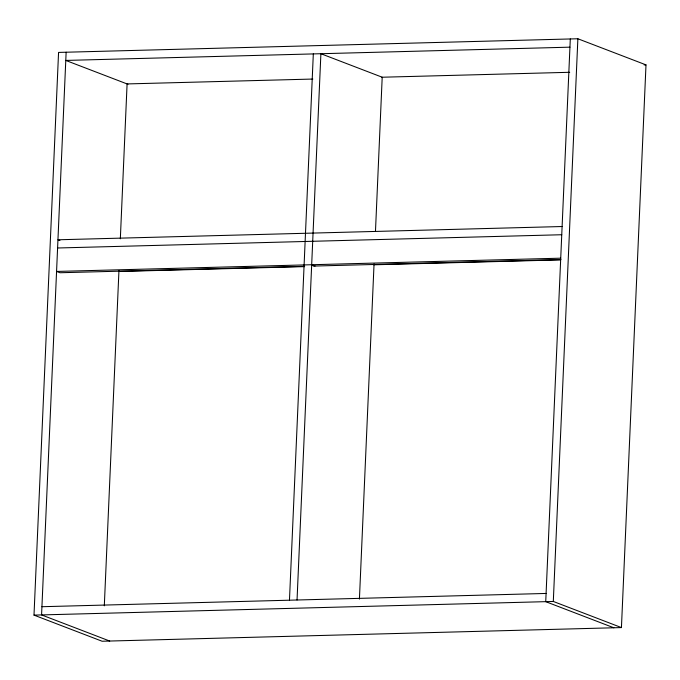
<?xml version="1.0" encoding="UTF-8"?>
<svg xmlns="http://www.w3.org/2000/svg" width="680" height="680" viewBox="0 0 680 680"><rect width="100%" height="100%" fill="white"/><g stroke="black" fill="none" stroke-linecap="round" stroke-linejoin="round"><path stroke-width="1.02" d="M34 615.119L58.565 52.419L577.873 38.76L646 64.88L621.435 627.581L102.127 641.24L34 615.119L553.308 601.46L621.435 627.581M66.138 52.215L41.573 614.924L109.701 641.044M104.312 605.829L118.949 270.623M120.334 238.807L127.092 83.929L312.843 79.05M289.468 600.202L313.319 53.916M297.041 600.006L320.892 53.72L382.202 77.222L375.488 231.03M359.423 599.114L374.051 263.916M570.299 38.956L545.734 601.664L613.861 627.784M553.308 601.46L577.873 38.76M569.942 47.166L65.781 60.427L127.984 84.278M644.104 64.931L646 64.88M381.828 77.231L569.696 72.292M562.113 226.525L57.953 239.785L59.934 240.542M57.596 247.996L561.756 234.736M560.728 258.179L56.567 271.439L59.976 272.748L304.096 266.322M313.191 266.084L560.949 259.565M118.906 271.499L304.649 266.611M373.643 264.8L560.447 259.887M41.93 606.713L546.091 593.453M311.678 264.732L315.087 266.033"/></g></svg>
